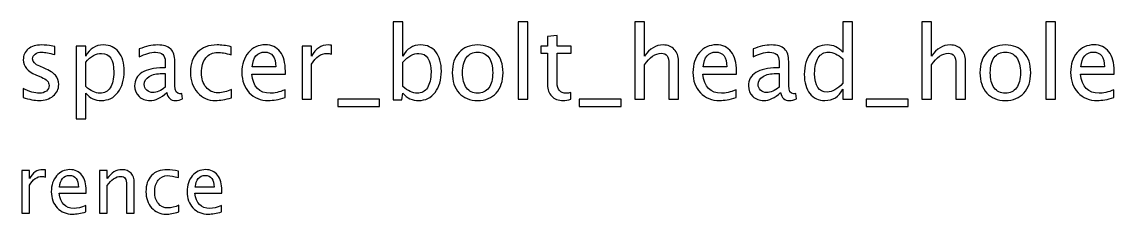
# Model space of a CAD drawing. Header units: centimetres. Extents: x -31.5 to 31.5, y -16.5 to 28.7.
# Drawn here: x 2.67 to 31.46, y 23.65 to 28.71 of the extents above; entities that cross this region are included whole.
import ezdxf

# ---------------------------------------------------------------- set-up
doc = ezdxf.new("R2010")
doc.units = ezdxf.units.CM
doc.header["$MEASUREMENT"] = 0
doc.layers.add('Layer 1', color=7, linetype='Continuous')

msp = doc.modelspace()

# ---------------------------------------------------------------- linework, layer by layer
at = {"layer": 'Layer 1'}
for points, knots in [([(12.4566, 26.65457), (12.4566, 26.65457), (12.4566, 28.71037), (12.4566, 28.71037), (12.4566, 28.71037), (12.4566, 28.71037), (12.7106, 28.71037), (12.7106, 28.71037), (12.7106, 28.71037), (12.7106, 28.71037), (12.7106, 27.80771), (12.7106, 27.80771), (12.7106, 27.80771), (12.81467, 28.00394), (12.97121, 28.10183), (13.17979, 28.10183), (13.17979, 28.10183), (13.34869, 28.10183), (13.48142, 28.04054), (13.57843, 27.91751), (13.57843, 27.91751), (13.67545, 27.79448), (13.72395, 27.62647), (13.72395, 27.41348), (13.72395, 27.41348), (13.72395, 27.18153), (13.66883, 26.99411), (13.55903, 26.85212), (13.55903, 26.85212), (13.44923, 26.70969), (13.30459, 26.63869), (13.12555, 26.63869), (13.12555, 26.63869), (12.95931, 26.63869), (12.82084, 26.70219), (12.7106, 26.82963), (12.7106, 26.82963), (12.7106, 26.82963), (12.67973, 26.65457), (12.67973, 26.65457), (12.67973, 26.65457), (12.67973, 26.65457), (12.4566, 26.65457), (12.4566, 26.65457)], [0, 0, 0, 0, 0.08333333, 0.08333333, 0.08333333, 0.08333333, 0.16666667, 0.16666667, 0.16666667, 0.16666667, 0.25, 0.25, 0.25, 0.25, 0.33333333, 0.33333333, 0.33333333, 0.33333333, 0.41666667, 0.41666667, 0.41666667, 0.41666667, 0.5, 0.5, 0.5, 0.5, 0.58333333, 0.58333333, 0.58333333, 0.58333333, 0.66666667, 0.66666667, 0.66666667, 0.66666667, 0.75, 0.75, 0.75, 0.75, 0.83333333, 0.83333333, 0.83333333, 0.83333333, 1, 1, 1, 1]), ([(15.74713, 26.67044), (15.74713, 26.67044), (15.74713, 28.71037), (15.74713, 28.71037), (15.74713, 28.71037), (15.74713, 28.71037), (16.00113, 28.71037), (16.00113, 28.71037), (16.00113, 28.71037), (16.00113, 28.71037), (16.00113, 26.67044), (16.00113, 26.67044), (16.00113, 26.67044), (16.00113, 26.67044), (15.74713, 26.67044), (15.74713, 26.67044)], [0, 0, 0, 0, 0.2, 0.2, 0.2, 0.2, 0.4, 0.4, 0.4, 0.4, 0.6, 0.6, 0.6, 0.6, 1, 1, 1, 1]), ([(18.82422, 26.67044), (18.82422, 26.67044), (18.82422, 28.71037), (18.82422, 28.71037), (18.82422, 28.71037), (18.82422, 28.71037), (19.07822, 28.71037), (19.07822, 28.71037), (19.07822, 28.71037), (19.07822, 28.71037), (19.07822, 27.80771), (19.07822, 27.80771), (19.07822, 27.80771), (19.21272, 28.00394), (19.37764, 28.10183), (19.57255, 28.10183), (19.57255, 28.10183), (19.69514, 28.10183), (19.79259, 28.06347), (19.86447, 27.9863), (19.86447, 27.9863), (19.93635, 27.90957), (19.97251, 27.80594), (19.97251, 27.6763), (19.97251, 27.6763), (19.97251, 27.6763), (19.97251, 26.67044), (19.97251, 26.67044), (19.97251, 26.67044), (19.97251, 26.67044), (19.71851, 26.67044), (19.71851, 26.67044), (19.71851, 26.67044), (19.71851, 26.67044), (19.71851, 27.59339), (19.71851, 27.59339), (19.71851, 27.59339), (19.71851, 27.69746), (19.70308, 27.77155), (19.67265, 27.81564), (19.67265, 27.81564), (19.64178, 27.86018), (19.59107, 27.88223), (19.52007, 27.88223), (19.52007, 27.88223), (19.36397, 27.88223), (19.21668, 27.78037), (19.07822, 27.57664), (19.07822, 27.57664), (19.07822, 27.57664), (19.07822, 26.67044), (19.07822, 26.67044), (19.07822, 26.67044), (19.07822, 26.67044), (18.82422, 26.67044), (18.82422, 26.67044)], [0, 0, 0, 0, 0.06666667, 0.06666667, 0.06666667, 0.06666667, 0.13333333, 0.13333333, 0.13333333, 0.13333333, 0.2, 0.2, 0.2, 0.2, 0.26666667, 0.26666667, 0.26666667, 0.26666667, 0.33333333, 0.33333333, 0.33333333, 0.33333333, 0.4, 0.4, 0.4, 0.4, 0.46666667, 0.46666667, 0.46666667, 0.46666667, 0.53333333, 0.53333333, 0.53333333, 0.53333333, 0.6, 0.6, 0.6, 0.6, 0.66666667, 0.66666667, 0.66666667, 0.66666667, 0.73333333, 0.73333333, 0.73333333, 0.73333333, 0.8, 0.8, 0.8, 0.8, 0.86666667, 0.86666667, 0.86666667, 0.86666667, 1, 1, 1, 1]), ([(24.30374, 26.67044), (24.30374, 26.67044), (24.30374, 26.9337), (24.30374, 26.9337), (24.30374, 26.9337), (24.20011, 26.73703), (24.04401, 26.63869), (23.83543, 26.63869), (23.83543, 26.63869), (23.66609, 26.63869), (23.53292, 26.69999), (23.43591, 26.82302), (23.43591, 26.82302), (23.33889, 26.94605), (23.29038, 27.11406), (23.29038, 27.32705), (23.29038, 27.32705), (23.29038, 27.55988), (23.34551, 27.74729), (23.45531, 27.88929), (23.45531, 27.88929), (23.56555, 28.03084), (23.71019, 28.10183), (23.88967, 28.10183), (23.88967, 28.10183), (24.05591, 28.10183), (24.19438, 28.03833), (24.30374, 27.91089), (24.30374, 27.91089), (24.30374, 27.91089), (24.30374, 28.71037), (24.30374, 28.71037), (24.30374, 28.71037), (24.30374, 28.71037), (24.55774, 28.71037), (24.55774, 28.71037), (24.55774, 28.71037), (24.55774, 28.71037), (24.55774, 26.67044), (24.55774, 26.67044), (24.55774, 26.67044), (24.55774, 26.67044), (24.30374, 26.67044), (24.30374, 26.67044)], [0, 0, 0, 0, 0.08333333, 0.08333333, 0.08333333, 0.08333333, 0.16666667, 0.16666667, 0.16666667, 0.16666667, 0.25, 0.25, 0.25, 0.25, 0.33333333, 0.33333333, 0.33333333, 0.33333333, 0.41666667, 0.41666667, 0.41666667, 0.41666667, 0.5, 0.5, 0.5, 0.5, 0.58333333, 0.58333333, 0.58333333, 0.58333333, 0.66666667, 0.66666667, 0.66666667, 0.66666667, 0.75, 0.75, 0.75, 0.75, 0.83333333, 0.83333333, 0.83333333, 0.83333333, 1, 1, 1, 1]), ([(26.38953, 26.67044), (26.38953, 26.67044), (26.38953, 28.71037), (26.38953, 28.71037), (26.38953, 28.71037), (26.38953, 28.71037), (26.64353, 28.71037), (26.64353, 28.71037), (26.64353, 28.71037), (26.64353, 28.71037), (26.64353, 27.80771), (26.64353, 27.80771), (26.64353, 27.80771), (26.77803, 28.00394), (26.94295, 28.10183), (27.13786, 28.10183), (27.13786, 28.10183), (27.26045, 28.10183), (27.3579, 28.06347), (27.42978, 27.9863), (27.42978, 27.9863), (27.50166, 27.90957), (27.53782, 27.80594), (27.53782, 27.6763), (27.53782, 27.6763), (27.53782, 27.6763), (27.53782, 26.67044), (27.53782, 26.67044), (27.53782, 26.67044), (27.53782, 26.67044), (27.28382, 26.67044), (27.28382, 26.67044), (27.28382, 26.67044), (27.28382, 26.67044), (27.28382, 27.59339), (27.28382, 27.59339), (27.28382, 27.59339), (27.28382, 27.69746), (27.26839, 27.77155), (27.23796, 27.81564), (27.23796, 27.81564), (27.20709, 27.86018), (27.15638, 27.88223), (27.08538, 27.88223), (27.08538, 27.88223), (26.92928, 27.88223), (26.78199, 27.78037), (26.64353, 27.57664), (26.64353, 27.57664), (26.64353, 27.57664), (26.64353, 26.67044), (26.64353, 26.67044), (26.64353, 26.67044), (26.64353, 26.67044), (26.38953, 26.67044), (26.38953, 26.67044)], [0, 0, 0, 0, 0.06666667, 0.06666667, 0.06666667, 0.06666667, 0.13333333, 0.13333333, 0.13333333, 0.13333333, 0.2, 0.2, 0.2, 0.2, 0.26666667, 0.26666667, 0.26666667, 0.26666667, 0.33333333, 0.33333333, 0.33333333, 0.33333333, 0.4, 0.4, 0.4, 0.4, 0.46666667, 0.46666667, 0.46666667, 0.46666667, 0.53333333, 0.53333333, 0.53333333, 0.53333333, 0.6, 0.6, 0.6, 0.6, 0.66666667, 0.66666667, 0.66666667, 0.66666667, 0.73333333, 0.73333333, 0.73333333, 0.73333333, 0.8, 0.8, 0.8, 0.8, 0.86666667, 0.86666667, 0.86666667, 0.86666667, 1, 1, 1, 1]), ([(29.65713, 26.67044), (29.65713, 26.67044), (29.65713, 28.71037), (29.65713, 28.71037), (29.65713, 28.71037), (29.65713, 28.71037), (29.91113, 28.71037), (29.91113, 28.71037), (29.91113, 28.71037), (29.91113, 28.71037), (29.91113, 26.67044), (29.91113, 26.67044), (29.91113, 26.67044), (29.91113, 26.67044), (29.65713, 26.67044), (29.65713, 26.67044)], [0, 0, 0, 0, 0.2, 0.2, 0.2, 0.2, 0.4, 0.4, 0.4, 0.4, 0.6, 0.6, 0.6, 0.6, 1, 1, 1, 1]), ([(17.13883, 26.67088), (17.06034, 26.64927), (16.99199, 26.63869), (16.93422, 26.63869), (16.93422, 26.63869), (16.80457, 26.63869), (16.70359, 26.67573), (16.63127, 26.74981), (16.63127, 26.74981), (16.55851, 26.8239), (16.52235, 26.92664), (16.52235, 27.0585), (16.52235, 27.0585), (16.52235, 27.0585), (16.52235, 27.88223), (16.52235, 27.88223), (16.52235, 27.88223), (16.52235, 27.88223), (16.34685, 27.88223), (16.34685, 27.88223), (16.34685, 27.88223), (16.34685, 27.88223), (16.34685, 28.07273), (16.34685, 28.07273), (16.34685, 28.07273), (16.34685, 28.07273), (16.52235, 28.07273), (16.52235, 28.07273), (16.52235, 28.07273), (16.52235, 28.07273), (16.52235, 28.32629), (16.52235, 28.32629), (16.52235, 28.32629), (16.52235, 28.32629), (16.77635, 28.35054), (16.77635, 28.35054), (16.77635, 28.35054), (16.77635, 28.35054), (16.77635, 28.07273), (16.77635, 28.07273), (16.77635, 28.07273), (16.77635, 28.07273), (17.14412, 28.07273), (17.14412, 28.07273), (17.14412, 28.07273), (17.14412, 28.07273), (17.14412, 27.88223), (17.14412, 27.88223), (17.14412, 27.88223), (17.14412, 27.88223), (16.77635, 27.88223), (16.77635, 27.88223), (16.77635, 27.88223), (16.77635, 27.88223), (16.77635, 27.10436), (16.77635, 27.10436), (16.77635, 27.10436), (16.77635, 26.92091), (16.85617, 26.82919), (17.01536, 26.82919), (17.01536, 26.82919), (17.04931, 26.82919), (17.09032, 26.83492), (17.13883, 26.84595), (17.13883, 26.84595), (17.13883, 26.84595), (17.13883, 26.67088), (17.13883, 26.67088)], [0, 0, 0, 0, 0.05555556, 0.05555556, 0.05555556, 0.05555556, 0.11111111, 0.11111111, 0.11111111, 0.11111111, 0.16666667, 0.16666667, 0.16666667, 0.16666667, 0.22222222, 0.22222222, 0.22222222, 0.22222222, 0.27777778, 0.27777778, 0.27777778, 0.27777778, 0.33333333, 0.33333333, 0.33333333, 0.33333333, 0.38888889, 0.38888889, 0.38888889, 0.38888889, 0.44444444, 0.44444444, 0.44444444, 0.44444444, 0.5, 0.5, 0.5, 0.5, 0.55555556, 0.55555556, 0.55555556, 0.55555556, 0.61111111, 0.61111111, 0.61111111, 0.61111111, 0.66666667, 0.66666667, 0.66666667, 0.66666667, 0.72222222, 0.72222222, 0.72222222, 0.72222222, 0.77777778, 0.77777778, 0.77777778, 0.77777778, 0.83333333, 0.83333333, 0.83333333, 0.83333333, 0.88888889, 0.88888889, 0.88888889, 0.88888889, 1, 1, 1, 1]), ([(2.69657, 26.72071), (2.69657, 26.72071), (2.69657, 26.95354), (2.69657, 26.95354), (2.69657, 26.95354), (2.86282, 26.87064), (3.00701, 26.82919), (3.13004, 26.82919), (3.13004, 26.82919), (3.20325, 26.82919), (3.2641, 26.84903), (3.31217, 26.88872), (3.31217, 26.88872), (3.36023, 26.92797), (3.38448, 26.97736), (3.38448, 27.03689), (3.38448, 27.03689), (3.38448, 27.12376), (3.31702, 27.19564), (3.18208, 27.25252), (3.18208, 27.25252), (3.18208, 27.25252), (3.03347, 27.31558), (3.03347, 27.31558), (3.03347, 27.31558), (2.81431, 27.40642), (2.70451, 27.53783), (2.70451, 27.70849), (2.70451, 27.70849), (2.70451, 27.83064), (2.74772, 27.92677), (2.83415, 27.99688), (2.83415, 27.99688), (2.92058, 28.067), (3.0392, 28.10183), (3.18958, 28.10183), (3.18958, 28.10183), (3.26763, 28.10183), (3.36464, 28.09125), (3.47973, 28.06964), (3.47973, 28.06964), (3.47973, 28.06964), (3.53265, 28.0595), (3.53265, 28.0595), (3.53265, 28.0595), (3.53265, 28.0595), (3.53265, 27.84783), (3.53265, 27.84783), (3.53265, 27.84783), (3.3911, 27.89017), (3.27821, 27.91133), (3.19398, 27.91133), (3.19398, 27.91133), (3.1199, 27.91133), (3.06125, 27.89502), (3.01671, 27.86283), (3.01671, 27.86283), (2.97262, 27.83064), (2.95057, 27.78742), (2.95057, 27.73318), (2.95057, 27.73318), (2.95057, 27.65689), (3.0123, 27.59207), (3.13622, 27.5396), (3.13622, 27.5396), (3.13622, 27.5396), (3.25837, 27.488), (3.25837, 27.488), (3.25837, 27.488), (3.39683, 27.42979), (3.49473, 27.36806), (3.55205, 27.30323), (3.55205, 27.30323), (3.60982, 27.23841), (3.63848, 27.15727), (3.63848, 27.06026), (3.63848, 27.06026), (3.63848, 26.93723), (3.58998, 26.83625), (3.49252, 26.75731), (3.49252, 26.75731), (3.39551, 26.67838), (3.27115, 26.63869), (3.1199, 26.63869), (3.1199, 26.63869), (3.00349, 26.63869), (2.86282, 26.66603), (2.69657, 26.72071)], [0, 0, 0, 0, 0.04347826, 0.04347826, 0.04347826, 0.04347826, 0.08695652, 0.08695652, 0.08695652, 0.08695652, 0.13043478, 0.13043478, 0.13043478, 0.13043478, 0.17391304, 0.17391304, 0.17391304, 0.17391304, 0.2173913, 0.2173913, 0.2173913, 0.2173913, 0.26086957, 0.26086957, 0.26086957, 0.26086957, 0.30434783, 0.30434783, 0.30434783, 0.30434783, 0.34782609, 0.34782609, 0.34782609, 0.34782609, 0.39130435, 0.39130435, 0.39130435, 0.39130435, 0.43478261, 0.43478261, 0.43478261, 0.43478261, 0.47826087, 0.47826087, 0.47826087, 0.47826087, 0.52173913, 0.52173913, 0.52173913, 0.52173913, 0.56521739, 0.56521739, 0.56521739, 0.56521739, 0.60869565, 0.60869565, 0.60869565, 0.60869565, 0.65217391, 0.65217391, 0.65217391, 0.65217391, 0.69565217, 0.69565217, 0.69565217, 0.69565217, 0.73913043, 0.73913043, 0.73913043, 0.73913043, 0.7826087, 0.7826087, 0.7826087, 0.7826087, 0.82608696, 0.82608696, 0.82608696, 0.82608696, 0.86956522, 0.86956522, 0.86956522, 0.86956522, 0.91304348, 0.91304348, 0.91304348, 0.91304348, 1, 1, 1, 1]), ([(4.09577, 26.15979), (4.09577, 26.15979), (4.09577, 28.07273), (4.09577, 28.07273), (4.09577, 28.07273), (4.09577, 28.07273), (4.34977, 28.07273), (4.34977, 28.07273), (4.34977, 28.07273), (4.34977, 28.07273), (4.34977, 27.80771), (4.34977, 27.80771), (4.34977, 27.80771), (4.45384, 28.00394), (4.61038, 28.10183), (4.81896, 28.10183), (4.81896, 28.10183), (4.98786, 28.10183), (5.12059, 28.04054), (5.2176, 27.91751), (5.2176, 27.91751), (5.31462, 27.79448), (5.36312, 27.62647), (5.36312, 27.41348), (5.36312, 27.41348), (5.36312, 27.18153), (5.308, 26.99411), (5.1982, 26.85212), (5.1982, 26.85212), (5.0884, 26.70969), (4.94376, 26.63869), (4.76472, 26.63869), (4.76472, 26.63869), (4.59848, 26.63869), (4.46001, 26.70219), (4.34977, 26.82963), (4.34977, 26.82963), (4.34977, 26.82963), (4.34977, 26.15979), (4.34977, 26.15979), (4.34977, 26.15979), (4.34977, 26.15979), (4.09577, 26.15979), (4.09577, 26.15979)], [0, 0, 0, 0, 0.08333333, 0.08333333, 0.08333333, 0.08333333, 0.16666667, 0.16666667, 0.16666667, 0.16666667, 0.25, 0.25, 0.25, 0.25, 0.33333333, 0.33333333, 0.33333333, 0.33333333, 0.41666667, 0.41666667, 0.41666667, 0.41666667, 0.5, 0.5, 0.5, 0.5, 0.58333333, 0.58333333, 0.58333333, 0.58333333, 0.66666667, 0.66666667, 0.66666667, 0.66666667, 0.75, 0.75, 0.75, 0.75, 0.83333333, 0.83333333, 0.83333333, 0.83333333, 1, 1, 1, 1]), ([(6.48363, 26.84903), (6.33106, 26.7088), (6.18421, 26.63869), (6.0431, 26.63869), (6.0431, 26.63869), (5.92713, 26.63869), (5.83055, 26.67485), (5.75427, 26.74761), (5.75427, 26.74761), (5.67754, 26.82037), (5.63917, 26.91209), (5.63917, 27.02278), (5.63917, 27.02278), (5.63917, 27.17579), (5.70355, 27.29353), (5.83232, 27.37555), (5.83232, 27.37555), (5.96108, 27.45757), (6.14585, 27.49858), (6.38662, 27.49858), (6.38662, 27.49858), (6.38662, 27.49858), (6.44615, 27.49858), (6.44615, 27.49858), (6.44615, 27.49858), (6.44615, 27.49858), (6.44615, 27.66748), (6.44615, 27.66748), (6.44615, 27.66748), (6.44615, 27.8302), (6.36148, 27.91133), (6.19171, 27.91133), (6.19171, 27.91133), (6.0603, 27.91133), (5.91654, 27.86988), (5.76088, 27.78698), (5.76088, 27.78698), (5.76088, 27.78698), (5.76088, 27.996), (5.76088, 27.996), (5.76088, 27.996), (5.93198, 28.06656), (6.09337, 28.10183), (6.24463, 28.10183), (6.24463, 28.10183), (6.40029, 28.10183), (6.51538, 28.06656), (6.58902, 27.99556), (6.58902, 27.99556), (6.66311, 27.92456), (6.70015, 27.8152), (6.70015, 27.66748), (6.70015, 27.66748), (6.70015, 27.66748), (6.70015, 27.0338), (6.70015, 27.0338), (6.70015, 27.0338), (6.70015, 26.88872), (6.74469, 26.81596), (6.8342, 26.81596), (6.8342, 26.81596), (6.84523, 26.81596), (6.86154, 26.81772), (6.88315, 26.82125), (6.88315, 26.82125), (6.88315, 26.82125), (6.90123, 26.68014), (6.90123, 26.68014), (6.90123, 26.68014), (6.84347, 26.65236), (6.77997, 26.63869), (6.71029, 26.63869), (6.71029, 26.63869), (6.59167, 26.63869), (6.51626, 26.7088), (6.48363, 26.84903)], [0, 0, 0, 0, 0.05, 0.05, 0.05, 0.05, 0.1, 0.1, 0.1, 0.1, 0.15, 0.15, 0.15, 0.15, 0.2, 0.2, 0.2, 0.2, 0.25, 0.25, 0.25, 0.25, 0.3, 0.3, 0.3, 0.3, 0.35, 0.35, 0.35, 0.35, 0.4, 0.4, 0.4, 0.4, 0.45, 0.45, 0.45, 0.45, 0.5, 0.5, 0.5, 0.5, 0.55, 0.55, 0.55, 0.55, 0.6, 0.6, 0.6, 0.6, 0.65, 0.65, 0.65, 0.65, 0.7, 0.7, 0.7, 0.7, 0.75, 0.75, 0.75, 0.75, 0.8, 0.8, 0.8, 0.8, 0.85, 0.85, 0.85, 0.85, 0.9, 0.9, 0.9, 0.9, 1, 1, 1, 1]), ([(8.19549, 26.71277), (8.031, 26.66338), (7.88901, 26.63869), (7.76951, 26.63869), (7.76951, 26.63869), (7.57989, 26.63869), (7.4229, 26.7088), (7.29811, 26.84859), (7.29811, 26.84859), (7.17331, 26.98882), (7.11069, 27.16565), (7.11069, 27.37864), (7.11069, 27.37864), (7.11069, 27.60618), (7.17243, 27.78389), (7.2959, 27.91089), (7.2959, 27.91089), (7.41937, 28.03833), (7.59179, 28.10183), (7.81316, 28.10183), (7.81316, 28.10183), (7.92208, 28.10183), (8.04467, 28.08684), (8.17961, 28.05685), (8.17961, 28.05685), (8.17961, 28.05685), (8.17961, 27.84254), (8.17961, 27.84254), (8.17961, 27.84254), (8.03629, 27.88488), (7.91944, 27.90604), (7.82948, 27.90604), (7.82948, 27.90604), (7.69895, 27.90604), (7.59444, 27.85709), (7.51639, 27.75964), (7.51639, 27.75964), (7.43834, 27.66219), (7.39909, 27.5321), (7.39909, 27.36982), (7.39909, 27.36982), (7.39909, 27.21239), (7.43966, 27.08539), (7.52036, 26.98794), (7.52036, 26.98794), (7.60106, 26.89093), (7.70645, 26.84242), (7.83742, 26.84242), (7.83742, 26.84242), (7.95339, 26.84242), (8.07245, 26.87241), (8.19549, 26.93238), (8.19549, 26.93238), (8.19549, 26.93238), (8.19549, 26.71277), (8.19549, 26.71277)], [0, 0, 0, 0, 0.06666667, 0.06666667, 0.06666667, 0.06666667, 0.13333333, 0.13333333, 0.13333333, 0.13333333, 0.2, 0.2, 0.2, 0.2, 0.26666667, 0.26666667, 0.26666667, 0.26666667, 0.33333333, 0.33333333, 0.33333333, 0.33333333, 0.4, 0.4, 0.4, 0.4, 0.46666667, 0.46666667, 0.46666667, 0.46666667, 0.53333333, 0.53333333, 0.53333333, 0.53333333, 0.6, 0.6, 0.6, 0.6, 0.66666667, 0.66666667, 0.66666667, 0.66666667, 0.73333333, 0.73333333, 0.73333333, 0.73333333, 0.8, 0.8, 0.8, 0.8, 0.86666667, 0.86666667, 0.86666667, 0.86666667, 1, 1, 1, 1]), ([(9.60616, 26.71542), (9.4355, 26.66427), (9.28954, 26.63869), (9.16783, 26.63869), (9.16783, 26.63869), (8.96013, 26.63869), (8.79124, 26.70748), (8.66116, 26.84462), (8.66116, 26.84462), (8.53107, 26.98177), (8.4658, 27.15948), (8.4658, 27.3782), (8.4658, 27.3782), (8.4658, 27.59031), (8.52313, 27.76449), (8.63822, 27.90075), (8.63822, 27.90075), (8.75332, 28.03657), (8.9006, 28.10448), (9.08008, 28.10448), (9.08008, 28.10448), (9.24985, 28.10448), (9.38126, 28.04407), (9.47387, 27.92324), (9.47387, 27.92324), (9.56647, 27.80241), (9.61277, 27.63132), (9.61277, 27.40951), (9.61277, 27.40951), (9.61277, 27.40951), (9.61145, 27.3319), (9.61145, 27.3319), (9.61145, 27.3319), (9.61145, 27.3319), (8.7251, 27.3319), (8.7251, 27.3319), (8.7251, 27.3319), (8.76214, 26.99676), (8.92574, 26.82919), (9.21546, 26.82919), (9.21546, 26.82919), (9.32173, 26.82919), (9.45182, 26.85918), (9.60616, 26.91915), (9.60616, 26.91915), (9.60616, 26.91915), (9.60616, 26.71542), (9.60616, 26.71542)], [0, 0, 0, 0, 0.07692308, 0.07692308, 0.07692308, 0.07692308, 0.15384615, 0.15384615, 0.15384615, 0.15384615, 0.23076923, 0.23076923, 0.23076923, 0.23076923, 0.30769231, 0.30769231, 0.30769231, 0.30769231, 0.38461538, 0.38461538, 0.38461538, 0.38461538, 0.46153846, 0.46153846, 0.46153846, 0.46153846, 0.53846154, 0.53846154, 0.53846154, 0.53846154, 0.61538462, 0.61538462, 0.61538462, 0.61538462, 0.69230769, 0.69230769, 0.69230769, 0.69230769, 0.76923077, 0.76923077, 0.76923077, 0.76923077, 0.84615385, 0.84615385, 0.84615385, 0.84615385, 1, 1, 1, 1]), ([(10.0511, 26.67044), (10.0511, 26.67044), (10.0511, 28.07273), (10.0511, 28.07273), (10.0511, 28.07273), (10.0511, 28.07273), (10.3051, 28.07273), (10.3051, 28.07273), (10.3051, 28.07273), (10.3051, 28.07273), (10.3051, 27.80771), (10.3051, 27.80771), (10.3051, 27.80771), (10.40608, 28.00394), (10.55248, 28.10183), (10.74475, 28.10183), (10.74475, 28.10183), (10.77077, 28.10183), (10.79811, 28.09963), (10.82633, 28.09522), (10.82633, 28.09522), (10.82633, 28.09522), (10.82633, 27.85754), (10.82633, 27.85754), (10.82633, 27.85754), (10.78223, 27.87209), (10.74343, 27.87958), (10.70991, 27.87958), (10.70991, 27.87958), (10.54852, 27.87958), (10.41358, 27.78433), (10.3051, 27.59339), (10.3051, 27.59339), (10.3051, 27.59339), (10.3051, 26.67044), (10.3051, 26.67044), (10.3051, 26.67044), (10.3051, 26.67044), (10.0511, 26.67044), (10.0511, 26.67044)], [0, 0, 0, 0, 0.09090909, 0.09090909, 0.09090909, 0.09090909, 0.18181818, 0.18181818, 0.18181818, 0.18181818, 0.27272727, 0.27272727, 0.27272727, 0.27272727, 0.36363636, 0.36363636, 0.36363636, 0.36363636, 0.45454545, 0.45454545, 0.45454545, 0.45454545, 0.54545455, 0.54545455, 0.54545455, 0.54545455, 0.63636364, 0.63636364, 0.63636364, 0.63636364, 0.72727273, 0.72727273, 0.72727273, 0.72727273, 0.81818182, 0.81818182, 0.81818182, 0.81818182, 1, 1, 1, 1]), ([(14.67998, 26.63869), (14.47405, 26.63869), (14.31089, 26.70439), (14.19094, 26.8358), (14.19094, 26.8358), (14.07056, 26.96721), (14.01058, 27.14581), (14.01058, 27.37114), (14.01058, 27.37114), (14.01058, 27.59604), (14.07056, 27.77419), (14.19094, 27.90516), (14.19094, 27.90516), (14.31089, 28.03613), (14.47405, 28.10183), (14.67998, 28.10183), (14.67998, 28.10183), (14.88591, 28.10183), (15.04907, 28.03613), (15.16902, 27.90516), (15.16902, 27.90516), (15.2894, 27.77419), (15.34937, 27.59604), (15.34937, 27.37114), (15.34937, 27.37114), (15.34937, 27.14581), (15.2894, 26.96721), (15.16902, 26.8358), (15.16902, 26.8358), (15.04907, 26.70439), (14.88591, 26.63869), (14.67998, 26.63869)], [0, 0, 0, 0, 0.11111111, 0.11111111, 0.11111111, 0.11111111, 0.22222222, 0.22222222, 0.22222222, 0.22222222, 0.33333333, 0.33333333, 0.33333333, 0.33333333, 0.44444444, 0.44444444, 0.44444444, 0.44444444, 0.55555556, 0.55555556, 0.55555556, 0.55555556, 0.66666667, 0.66666667, 0.66666667, 0.66666667, 0.77777778, 0.77777778, 0.77777778, 0.77777778, 1, 1, 1, 1]), ([(21.49563, 26.71542), (21.32497, 26.66427), (21.17901, 26.63869), (21.0573, 26.63869), (21.0573, 26.63869), (20.8496, 26.63869), (20.68071, 26.70748), (20.55063, 26.84462), (20.55063, 26.84462), (20.42054, 26.98177), (20.35527, 27.15948), (20.35527, 27.3782), (20.35527, 27.3782), (20.35527, 27.59031), (20.4126, 27.76449), (20.52769, 27.90075), (20.52769, 27.90075), (20.64279, 28.03657), (20.79007, 28.10448), (20.96955, 28.10448), (20.96955, 28.10448), (21.13932, 28.10448), (21.27073, 28.04407), (21.36334, 27.92324), (21.36334, 27.92324), (21.45594, 27.80241), (21.50224, 27.63132), (21.50224, 27.40951), (21.50224, 27.40951), (21.50224, 27.40951), (21.50092, 27.3319), (21.50092, 27.3319), (21.50092, 27.3319), (21.50092, 27.3319), (20.61457, 27.3319), (20.61457, 27.3319), (20.61457, 27.3319), (20.65161, 26.99676), (20.81521, 26.82919), (21.10493, 26.82919), (21.10493, 26.82919), (21.2112, 26.82919), (21.34129, 26.85918), (21.49563, 26.91915), (21.49563, 26.91915), (21.49563, 26.91915), (21.49563, 26.71542), (21.49563, 26.71542)], [0, 0, 0, 0, 0.07692308, 0.07692308, 0.07692308, 0.07692308, 0.15384615, 0.15384615, 0.15384615, 0.15384615, 0.23076923, 0.23076923, 0.23076923, 0.23076923, 0.30769231, 0.30769231, 0.30769231, 0.30769231, 0.38461538, 0.38461538, 0.38461538, 0.38461538, 0.46153846, 0.46153846, 0.46153846, 0.46153846, 0.53846154, 0.53846154, 0.53846154, 0.53846154, 0.61538462, 0.61538462, 0.61538462, 0.61538462, 0.69230769, 0.69230769, 0.69230769, 0.69230769, 0.76923077, 0.76923077, 0.76923077, 0.76923077, 0.84615385, 0.84615385, 0.84615385, 0.84615385, 1, 1, 1, 1]), ([(22.66332, 26.84903), (22.51075, 26.7088), (22.3639, 26.63869), (22.22279, 26.63869), (22.22279, 26.63869), (22.10682, 26.63869), (22.01024, 26.67485), (21.93396, 26.74761), (21.93396, 26.74761), (21.85723, 26.82037), (21.81886, 26.91209), (21.81886, 27.02278), (21.81886, 27.02278), (21.81886, 27.17579), (21.88324, 27.29353), (22.01201, 27.37555), (22.01201, 27.37555), (22.14077, 27.45757), (22.32554, 27.49858), (22.56631, 27.49858), (22.56631, 27.49858), (22.56631, 27.49858), (22.62584, 27.49858), (22.62584, 27.49858), (22.62584, 27.49858), (22.62584, 27.49858), (22.62584, 27.66748), (22.62584, 27.66748), (22.62584, 27.66748), (22.62584, 27.8302), (22.54117, 27.91133), (22.3714, 27.91133), (22.3714, 27.91133), (22.23999, 27.91133), (22.09623, 27.86988), (21.94057, 27.78698), (21.94057, 27.78698), (21.94057, 27.78698), (21.94057, 27.996), (21.94057, 27.996), (21.94057, 27.996), (22.11167, 28.06656), (22.27306, 28.10183), (22.42432, 28.10183), (22.42432, 28.10183), (22.57998, 28.10183), (22.69507, 28.06656), (22.76871, 27.99556), (22.76871, 27.99556), (22.8428, 27.92456), (22.87984, 27.8152), (22.87984, 27.66748), (22.87984, 27.66748), (22.87984, 27.66748), (22.87984, 27.0338), (22.87984, 27.0338), (22.87984, 27.0338), (22.87984, 26.88872), (22.92438, 26.81596), (23.01389, 26.81596), (23.01389, 26.81596), (23.02492, 26.81596), (23.04123, 26.81772), (23.06284, 26.82125), (23.06284, 26.82125), (23.06284, 26.82125), (23.08092, 26.68014), (23.08092, 26.68014), (23.08092, 26.68014), (23.02316, 26.65236), (22.95966, 26.63869), (22.88998, 26.63869), (22.88998, 26.63869), (22.77136, 26.63869), (22.69595, 26.7088), (22.66332, 26.84903)], [0, 0, 0, 0, 0.05, 0.05, 0.05, 0.05, 0.1, 0.1, 0.1, 0.1, 0.15, 0.15, 0.15, 0.15, 0.2, 0.2, 0.2, 0.2, 0.25, 0.25, 0.25, 0.25, 0.3, 0.3, 0.3, 0.3, 0.35, 0.35, 0.35, 0.35, 0.4, 0.4, 0.4, 0.4, 0.45, 0.45, 0.45, 0.45, 0.5, 0.5, 0.5, 0.5, 0.55, 0.55, 0.55, 0.55, 0.6, 0.6, 0.6, 0.6, 0.65, 0.65, 0.65, 0.65, 0.7, 0.7, 0.7, 0.7, 0.75, 0.75, 0.75, 0.75, 0.8, 0.8, 0.8, 0.8, 0.85, 0.85, 0.85, 0.85, 0.9, 0.9, 0.9, 0.9, 1, 1, 1, 1]), ([(28.58998, 26.63869), (28.38405, 26.63869), (28.22089, 26.70439), (28.10094, 26.8358), (28.10094, 26.8358), (27.98056, 26.96721), (27.92058, 27.14581), (27.92058, 27.37114), (27.92058, 27.37114), (27.92058, 27.59604), (27.98056, 27.77419), (28.10094, 27.90516), (28.10094, 27.90516), (28.22089, 28.03613), (28.38405, 28.10183), (28.58998, 28.10183), (28.58998, 28.10183), (28.79591, 28.10183), (28.95907, 28.03613), (29.07902, 27.90516), (29.07902, 27.90516), (29.1994, 27.77419), (29.25937, 27.59604), (29.25937, 27.37114), (29.25937, 27.37114), (29.25937, 27.14581), (29.1994, 26.96721), (29.07902, 26.8358), (29.07902, 26.8358), (28.95907, 26.70439), (28.79591, 26.63869), (28.58998, 26.63869)], [0, 0, 0, 0, 0.11111111, 0.11111111, 0.11111111, 0.11111111, 0.22222222, 0.22222222, 0.22222222, 0.22222222, 0.33333333, 0.33333333, 0.33333333, 0.33333333, 0.44444444, 0.44444444, 0.44444444, 0.44444444, 0.55555556, 0.55555556, 0.55555556, 0.55555556, 0.66666667, 0.66666667, 0.66666667, 0.66666667, 0.77777778, 0.77777778, 0.77777778, 0.77777778, 1, 1, 1, 1]), ([(31.451, 26.71542), (31.28034, 26.66427), (31.13438, 26.63869), (31.01267, 26.63869), (31.01267, 26.63869), (30.80497, 26.63869), (30.63608, 26.70748), (30.506, 26.84462), (30.506, 26.84462), (30.37591, 26.98177), (30.31064, 27.15948), (30.31064, 27.3782), (30.31064, 27.3782), (30.31064, 27.59031), (30.36797, 27.76449), (30.48306, 27.90075), (30.48306, 27.90075), (30.59816, 28.03657), (30.74544, 28.10448), (30.92492, 28.10448), (30.92492, 28.10448), (31.09469, 28.10448), (31.2261, 28.04407), (31.31871, 27.92324), (31.31871, 27.92324), (31.41131, 27.80241), (31.45761, 27.63132), (31.45761, 27.40951), (31.45761, 27.40951), (31.45761, 27.40951), (31.45629, 27.3319), (31.45629, 27.3319), (31.45629, 27.3319), (31.45629, 27.3319), (30.56994, 27.3319), (30.56994, 27.3319), (30.56994, 27.3319), (30.60698, 26.99676), (30.77058, 26.82919), (31.0603, 26.82919), (31.0603, 26.82919), (31.16657, 26.82919), (31.29666, 26.85918), (31.451, 26.91915), (31.451, 26.91915), (31.451, 26.91915), (31.451, 26.71542), (31.451, 26.71542)], [0, 0, 0, 0, 0.07692308, 0.07692308, 0.07692308, 0.07692308, 0.15384615, 0.15384615, 0.15384615, 0.15384615, 0.23076923, 0.23076923, 0.23076923, 0.23076923, 0.30769231, 0.30769231, 0.30769231, 0.30769231, 0.38461538, 0.38461538, 0.38461538, 0.38461538, 0.46153846, 0.46153846, 0.46153846, 0.46153846, 0.53846154, 0.53846154, 0.53846154, 0.53846154, 0.61538462, 0.61538462, 0.61538462, 0.61538462, 0.69230769, 0.69230769, 0.69230769, 0.69230769, 0.76923077, 0.76923077, 0.76923077, 0.76923077, 0.84615385, 0.84615385, 0.84615385, 0.84615385, 1, 1, 1, 1]), ([(4.34977, 27.0047), (4.48074, 26.88784), (4.60553, 26.82919), (4.72415, 26.82919), (4.72415, 26.82919), (4.84101, 26.82919), (4.93141, 26.87814), (4.99491, 26.97559), (4.99491, 26.97559), (5.05885, 27.07305), (5.0906, 27.21019), (5.0906, 27.38746), (5.0906, 27.38746), (5.0906, 27.71554), (4.98212, 27.87958), (4.76516, 27.87958), (4.76516, 27.87958), (4.62317, 27.87958), (4.48471, 27.80286), (4.34977, 27.64896), (4.34977, 27.64896), (4.34977, 27.64896), (4.34977, 27.0047), (4.34977, 27.0047)], [0, 0, 0, 0, 0.14285714, 0.14285714, 0.14285714, 0.14285714, 0.28571429, 0.28571429, 0.28571429, 0.28571429, 0.42857143, 0.42857143, 0.42857143, 0.42857143, 0.57142857, 0.57142857, 0.57142857, 0.57142857, 0.71428571, 0.71428571, 0.71428571, 0.71428571, 1, 1, 1, 1]), ([(8.73833, 27.5224), (8.73833, 27.5224), (9.35745, 27.5224), (9.35745, 27.5224), (9.35745, 27.5224), (9.35745, 27.78345), (9.25999, 27.91398), (9.06553, 27.91398), (9.06553, 27.91398), (8.86973, 27.91398), (8.76081, 27.78345), (8.73833, 27.5224)], [0, 0, 0, 0, 0.25, 0.25, 0.25, 0.25, 0.5, 0.5, 0.5, 0.5, 1, 1, 1, 1]), ([(12.7106, 27.0047), (12.84157, 26.88784), (12.96636, 26.82919), (13.08498, 26.82919), (13.08498, 26.82919), (13.20184, 26.82919), (13.29224, 26.87814), (13.35574, 26.97559), (13.35574, 26.97559), (13.41968, 27.07305), (13.45143, 27.21019), (13.45143, 27.38746), (13.45143, 27.38746), (13.45143, 27.71554), (13.34295, 27.87958), (13.12599, 27.87958), (13.12599, 27.87958), (12.984, 27.87958), (12.84554, 27.80286), (12.7106, 27.64896), (12.7106, 27.64896), (12.7106, 27.64896), (12.7106, 27.0047), (12.7106, 27.0047)], [0, 0, 0, 0, 0.14285714, 0.14285714, 0.14285714, 0.14285714, 0.28571429, 0.28571429, 0.28571429, 0.28571429, 0.42857143, 0.42857143, 0.42857143, 0.42857143, 0.57142857, 0.57142857, 0.57142857, 0.57142857, 0.71428571, 0.71428571, 0.71428571, 0.71428571, 1, 1, 1, 1]), ([(14.67954, 26.82919), (14.80522, 26.82919), (14.90311, 26.87637), (14.97278, 26.97118), (14.97278, 26.97118), (15.04202, 27.06555), (15.07685, 27.19917), (15.07685, 27.37114), (15.07685, 27.37114), (15.07685, 27.54268), (15.04202, 27.67586), (14.97278, 27.77022), (14.97278, 27.77022), (14.90311, 27.86415), (14.80522, 27.91133), (14.67954, 27.91133), (14.67954, 27.91133), (14.55342, 27.91133), (14.45553, 27.86415), (14.38673, 27.77022), (14.38673, 27.77022), (14.3175, 27.67586), (14.28311, 27.54268), (14.28311, 27.37114), (14.28311, 27.37114), (14.28311, 27.19917), (14.3175, 27.06555), (14.38673, 26.97118), (14.38673, 26.97118), (14.45553, 26.87637), (14.55342, 26.82919), (14.67954, 26.82919)], [0, 0, 0, 0, 0.11111111, 0.11111111, 0.11111111, 0.11111111, 0.22222222, 0.22222222, 0.22222222, 0.22222222, 0.33333333, 0.33333333, 0.33333333, 0.33333333, 0.44444444, 0.44444444, 0.44444444, 0.44444444, 0.55555556, 0.55555556, 0.55555556, 0.55555556, 0.66666667, 0.66666667, 0.66666667, 0.66666667, 0.77777778, 0.77777778, 0.77777778, 0.77777778, 1, 1, 1, 1]), ([(20.6278, 27.5224), (20.6278, 27.5224), (21.24692, 27.5224), (21.24692, 27.5224), (21.24692, 27.5224), (21.24692, 27.78345), (21.14946, 27.91398), (20.955, 27.91398), (20.955, 27.91398), (20.7592, 27.91398), (20.65028, 27.78345), (20.6278, 27.5224)], [0, 0, 0, 0, 0.25, 0.25, 0.25, 0.25, 0.5, 0.5, 0.5, 0.5, 1, 1, 1, 1]), ([(24.30374, 27.73715), (24.17189, 27.85313), (24.04709, 27.91133), (23.92891, 27.91133), (23.92891, 27.91133), (23.8125, 27.91133), (23.72254, 27.86283), (23.6586, 27.76537), (23.6586, 27.76537), (23.59466, 27.66836), (23.56291, 27.53078), (23.56291, 27.35262), (23.56291, 27.35262), (23.56291, 27.02498), (23.67138, 26.86094), (23.88878, 26.86094), (23.88878, 26.86094), (24.02989, 26.86094), (24.16836, 26.93811), (24.30374, 27.09201), (24.30374, 27.09201), (24.30374, 27.09201), (24.30374, 27.73715), (24.30374, 27.73715)], [0, 0, 0, 0, 0.14285714, 0.14285714, 0.14285714, 0.14285714, 0.28571429, 0.28571429, 0.28571429, 0.28571429, 0.42857143, 0.42857143, 0.42857143, 0.42857143, 0.57142857, 0.57142857, 0.57142857, 0.57142857, 0.71428571, 0.71428571, 0.71428571, 0.71428571, 1, 1, 1, 1]), ([(28.58954, 26.82919), (28.71522, 26.82919), (28.81311, 26.87637), (28.88278, 26.97118), (28.88278, 26.97118), (28.95202, 27.06555), (28.98685, 27.19917), (28.98685, 27.37114), (28.98685, 27.37114), (28.98685, 27.54268), (28.95202, 27.67586), (28.88278, 27.77022), (28.88278, 27.77022), (28.81311, 27.86415), (28.71522, 27.91133), (28.58954, 27.91133), (28.58954, 27.91133), (28.46342, 27.91133), (28.36553, 27.86415), (28.29673, 27.77022), (28.29673, 27.77022), (28.2275, 27.67586), (28.19311, 27.54268), (28.19311, 27.37114), (28.19311, 27.37114), (28.19311, 27.19917), (28.2275, 27.06555), (28.29673, 26.97118), (28.29673, 26.97118), (28.36553, 26.87637), (28.46342, 26.82919), (28.58954, 26.82919)], [0, 0, 0, 0, 0.11111111, 0.11111111, 0.11111111, 0.11111111, 0.22222222, 0.22222222, 0.22222222, 0.22222222, 0.33333333, 0.33333333, 0.33333333, 0.33333333, 0.44444444, 0.44444444, 0.44444444, 0.44444444, 0.55555556, 0.55555556, 0.55555556, 0.55555556, 0.66666667, 0.66666667, 0.66666667, 0.66666667, 0.77777778, 0.77777778, 0.77777778, 0.77777778, 1, 1, 1, 1]), ([(30.58317, 27.5224), (30.58317, 27.5224), (31.20229, 27.5224), (31.20229, 27.5224), (31.20229, 27.5224), (31.20229, 27.78345), (31.10483, 27.91398), (30.91037, 27.91398), (30.91037, 27.91398), (30.71457, 27.91398), (30.60565, 27.78345), (30.58317, 27.5224)], [0, 0, 0, 0, 0.25, 0.25, 0.25, 0.25, 0.5, 0.5, 0.5, 0.5, 1, 1, 1, 1]), ([(6.44615, 26.9875), (6.44615, 26.9875), (6.44615, 27.34777), (6.44615, 27.34777), (6.44615, 27.34777), (6.44615, 27.34777), (6.36457, 27.35042), (6.36457, 27.35042), (6.36457, 27.35042), (6.22346, 27.35042), (6.10969, 27.3244), (6.02282, 27.27237), (6.02282, 27.27237), (5.93639, 27.21989), (5.89317, 27.15066), (5.89317, 27.06423), (5.89317, 27.06423), (5.89317, 27.00381), (5.91478, 26.95266), (5.95755, 26.91077), (5.95755, 26.91077), (6.00077, 26.86888), (6.05324, 26.84771), (6.11542, 26.84771), (6.11542, 26.84771), (6.22125, 26.84771), (6.3315, 26.89445), (6.44615, 26.9875)], [0, 0, 0, 0, 0.125, 0.125, 0.125, 0.125, 0.25, 0.25, 0.25, 0.25, 0.375, 0.375, 0.375, 0.375, 0.5, 0.5, 0.5, 0.5, 0.625, 0.625, 0.625, 0.625, 0.75, 0.75, 0.75, 0.75, 1, 1, 1, 1]), ([(22.62584, 26.9875), (22.62584, 26.9875), (22.62584, 27.34777), (22.62584, 27.34777), (22.62584, 27.34777), (22.62584, 27.34777), (22.54426, 27.35042), (22.54426, 27.35042), (22.54426, 27.35042), (22.40315, 27.35042), (22.28938, 27.3244), (22.20251, 27.27237), (22.20251, 27.27237), (22.11608, 27.21989), (22.07286, 27.15066), (22.07286, 27.06423), (22.07286, 27.06423), (22.07286, 27.00381), (22.09447, 26.95266), (22.13724, 26.91077), (22.13724, 26.91077), (22.18046, 26.86888), (22.23293, 26.84771), (22.29511, 26.84771), (22.29511, 26.84771), (22.40094, 26.84771), (22.51119, 26.89445), (22.62584, 26.9875)], [0, 0, 0, 0, 0.125, 0.125, 0.125, 0.125, 0.25, 0.25, 0.25, 0.25, 0.375, 0.375, 0.375, 0.375, 0.5, 0.5, 0.5, 0.5, 0.625, 0.625, 0.625, 0.625, 0.75, 0.75, 0.75, 0.75, 1, 1, 1, 1]), ([(10.99081, 26.47994), (10.99081, 26.47994), (10.99081, 26.67044), (10.99081, 26.67044), (10.99081, 26.67044), (10.99081, 26.67044), (12.09148, 26.67044), (12.09148, 26.67044), (12.09148, 26.67044), (12.09148, 26.67044), (12.09148, 26.47994), (12.09148, 26.47994), (12.09148, 26.47994), (12.09148, 26.47994), (10.99081, 26.47994), (10.99081, 26.47994)], [0, 0, 0, 0, 0.2, 0.2, 0.2, 0.2, 0.4, 0.4, 0.4, 0.4, 0.6, 0.6, 0.6, 0.6, 1, 1, 1, 1]), ([(17.35843, 26.47994), (17.35843, 26.47994), (17.35843, 26.67044), (17.35843, 26.67044), (17.35843, 26.67044), (17.35843, 26.67044), (18.4591, 26.67044), (18.4591, 26.67044), (18.4591, 26.67044), (18.4591, 26.67044), (18.4591, 26.47994), (18.4591, 26.47994), (18.4591, 26.47994), (18.4591, 26.47994), (17.35843, 26.47994), (17.35843, 26.47994)], [0, 0, 0, 0, 0.2, 0.2, 0.2, 0.2, 0.4, 0.4, 0.4, 0.4, 0.6, 0.6, 0.6, 0.6, 1, 1, 1, 1]), ([(24.92374, 26.47994), (24.92374, 26.47994), (24.92374, 26.67044), (24.92374, 26.67044), (24.92374, 26.67044), (24.92374, 26.67044), (26.02441, 26.67044), (26.02441, 26.67044), (26.02441, 26.67044), (26.02441, 26.67044), (26.02441, 26.47994), (26.02441, 26.47994), (26.02441, 26.47994), (26.02441, 26.47994), (24.92374, 26.47994), (24.92374, 26.47994)], [0, 0, 0, 0, 0.2, 0.2, 0.2, 0.2, 0.4, 0.4, 0.4, 0.4, 0.6, 0.6, 0.6, 0.6, 1, 1, 1, 1]), ([(2.66597, 23.67044), (2.66597, 23.67044), (2.66597, 24.79228), (2.66597, 24.79228), (2.66597, 24.79228), (2.66597, 24.79228), (2.86917, 24.79228), (2.86917, 24.79228), (2.86917, 24.79228), (2.86917, 24.79228), (2.86917, 24.58026), (2.86917, 24.58026), (2.86917, 24.58026), (2.94996, 24.73724), (3.06708, 24.81556), (3.22089, 24.81556), (3.22089, 24.81556), (3.2417, 24.81556), (3.26358, 24.81379), (3.28615, 24.81027), (3.28615, 24.81027), (3.28615, 24.81027), (3.28615, 24.62012), (3.28615, 24.62012), (3.28615, 24.62012), (3.25088, 24.63176), (3.21983, 24.63776), (3.19302, 24.63776), (3.19302, 24.63776), (3.0639, 24.63776), (2.95595, 24.56156), (2.86917, 24.40881), (2.86917, 24.40881), (2.86917, 24.40881), (2.86917, 23.67044), (2.86917, 23.67044), (2.86917, 23.67044), (2.86917, 23.67044), (2.66597, 23.67044), (2.66597, 23.67044)], [0, 0, 0, 0, 0.09090909, 0.09090909, 0.09090909, 0.09090909, 0.18181818, 0.18181818, 0.18181818, 0.18181818, 0.27272727, 0.27272727, 0.27272727, 0.27272727, 0.36363636, 0.36363636, 0.36363636, 0.36363636, 0.45454545, 0.45454545, 0.45454545, 0.45454545, 0.54545455, 0.54545455, 0.54545455, 0.54545455, 0.63636364, 0.63636364, 0.63636364, 0.63636364, 0.72727273, 0.72727273, 0.72727273, 0.72727273, 0.81818182, 0.81818182, 0.81818182, 0.81818182, 1, 1, 1, 1]), ([(4.35542, 23.70642), (4.2189, 23.6655), (4.10213, 23.64504), (4.00476, 23.64504), (4.00476, 23.64504), (3.8386, 23.64504), (3.70349, 23.70007), (3.59942, 23.80979), (3.59942, 23.80979), (3.49535, 23.9195), (3.44314, 24.06167), (3.44314, 24.23665), (3.44314, 24.23665), (3.44314, 24.40634), (3.489, 24.54568), (3.58108, 24.65469), (3.58108, 24.65469), (3.67315, 24.76335), (3.79098, 24.81768), (3.93456, 24.81768), (3.93456, 24.81768), (4.07038, 24.81768), (4.17551, 24.76934), (4.24959, 24.67268), (4.24959, 24.67268), (4.32367, 24.57602), (4.36072, 24.43914), (4.36072, 24.2617), (4.36072, 24.2617), (4.36072, 24.2617), (4.35966, 24.19961), (4.35966, 24.19961), (4.35966, 24.19961), (4.35966, 24.19961), (3.65057, 24.19961), (3.65057, 24.19961), (3.65057, 24.19961), (3.68021, 23.9315), (3.81109, 23.79744), (4.04286, 23.79744), (4.04286, 23.79744), (4.12788, 23.79744), (4.23195, 23.82143), (4.35542, 23.86941), (4.35542, 23.86941), (4.35542, 23.86941), (4.35542, 23.70642), (4.35542, 23.70642)], [0, 0, 0, 0, 0.07692308, 0.07692308, 0.07692308, 0.07692308, 0.15384615, 0.15384615, 0.15384615, 0.15384615, 0.23076923, 0.23076923, 0.23076923, 0.23076923, 0.30769231, 0.30769231, 0.30769231, 0.30769231, 0.38461538, 0.38461538, 0.38461538, 0.38461538, 0.46153846, 0.46153846, 0.46153846, 0.46153846, 0.53846154, 0.53846154, 0.53846154, 0.53846154, 0.61538462, 0.61538462, 0.61538462, 0.61538462, 0.69230769, 0.69230769, 0.69230769, 0.69230769, 0.76923077, 0.76923077, 0.76923077, 0.76923077, 0.84615385, 0.84615385, 0.84615385, 0.84615385, 1, 1, 1, 1]), ([(4.71138, 23.67044), (4.71138, 23.67044), (4.71138, 24.79228), (4.71138, 24.79228), (4.71138, 24.79228), (4.71138, 24.79228), (4.91458, 24.79228), (4.91458, 24.79228), (4.91458, 24.79228), (4.91458, 24.79228), (4.91458, 24.58026), (4.91458, 24.58026), (4.91458, 24.58026), (5.02218, 24.73724), (5.15412, 24.81556), (5.31005, 24.81556), (5.31005, 24.81556), (5.40812, 24.81556), (5.48608, 24.78487), (5.54358, 24.72313), (5.54358, 24.72313), (5.60109, 24.66175), (5.63002, 24.57884), (5.63002, 24.47513), (5.63002, 24.47513), (5.63002, 24.47513), (5.63002, 23.67044), (5.63002, 23.67044), (5.63002, 23.67044), (5.63002, 23.67044), (5.42681, 23.67044), (5.42681, 23.67044), (5.42681, 23.67044), (5.42681, 23.67044), (5.42681, 24.40881), (5.42681, 24.40881), (5.42681, 24.40881), (5.42681, 24.49206), (5.41447, 24.55133), (5.39013, 24.58661), (5.39013, 24.58661), (5.36543, 24.62224), (5.32486, 24.63987), (5.26806, 24.63987), (5.26806, 24.63987), (5.14318, 24.63987), (5.02535, 24.55838), (4.91458, 24.3954), (4.91458, 24.3954), (4.91458, 24.3954), (4.91458, 23.67044), (4.91458, 23.67044), (4.91458, 23.67044), (4.91458, 23.67044), (4.71138, 23.67044), (4.71138, 23.67044)], [0, 0, 0, 0, 0.06666667, 0.06666667, 0.06666667, 0.06666667, 0.13333333, 0.13333333, 0.13333333, 0.13333333, 0.2, 0.2, 0.2, 0.2, 0.26666667, 0.26666667, 0.26666667, 0.26666667, 0.33333333, 0.33333333, 0.33333333, 0.33333333, 0.4, 0.4, 0.4, 0.4, 0.46666667, 0.46666667, 0.46666667, 0.46666667, 0.53333333, 0.53333333, 0.53333333, 0.53333333, 0.6, 0.6, 0.6, 0.6, 0.66666667, 0.66666667, 0.66666667, 0.66666667, 0.73333333, 0.73333333, 0.73333333, 0.73333333, 0.8, 0.8, 0.8, 0.8, 0.86666667, 0.86666667, 0.86666667, 0.86666667, 1, 1, 1, 1]), ([(6.80406, 23.70431), (6.67248, 23.6648), (6.55888, 23.64504), (6.46328, 23.64504), (6.46328, 23.64504), (6.31159, 23.64504), (6.186, 23.70113), (6.08616, 23.81296), (6.08616, 23.81296), (5.98632, 23.92515), (5.93623, 24.06661), (5.93623, 24.237), (5.93623, 24.237), (5.93623, 24.41904), (5.98562, 24.56121), (6.0844, 24.66281), (6.0844, 24.66281), (6.18318, 24.76476), (6.32111, 24.81556), (6.49821, 24.81556), (6.49821, 24.81556), (6.58534, 24.81556), (6.68341, 24.80356), (6.79136, 24.77958), (6.79136, 24.77958), (6.79136, 24.77958), (6.79136, 24.60812), (6.79136, 24.60812), (6.79136, 24.60812), (6.67671, 24.64199), (6.58323, 24.65892), (6.51126, 24.65892), (6.51126, 24.65892), (6.40684, 24.65892), (6.32323, 24.61977), (6.26079, 24.5418), (6.26079, 24.5418), (6.19834, 24.46384), (6.16695, 24.35977), (6.16695, 24.22995), (6.16695, 24.22995), (6.16695, 24.104), (6.1994, 24.0024), (6.26396, 23.92444), (6.26396, 23.92444), (6.32852, 23.84683), (6.41283, 23.80802), (6.51761, 23.80802), (6.51761, 23.80802), (6.61039, 23.80802), (6.70564, 23.83201), (6.80406, 23.87999), (6.80406, 23.87999), (6.80406, 23.87999), (6.80406, 23.70431), (6.80406, 23.70431)], [0, 0, 0, 0, 0.06666667, 0.06666667, 0.06666667, 0.06666667, 0.13333333, 0.13333333, 0.13333333, 0.13333333, 0.2, 0.2, 0.2, 0.2, 0.26666667, 0.26666667, 0.26666667, 0.26666667, 0.33333333, 0.33333333, 0.33333333, 0.33333333, 0.4, 0.4, 0.4, 0.4, 0.46666667, 0.46666667, 0.46666667, 0.46666667, 0.53333333, 0.53333333, 0.53333333, 0.53333333, 0.6, 0.6, 0.6, 0.6, 0.66666667, 0.66666667, 0.66666667, 0.66666667, 0.73333333, 0.73333333, 0.73333333, 0.73333333, 0.8, 0.8, 0.8, 0.8, 0.86666667, 0.86666667, 0.86666667, 0.86666667, 1, 1, 1, 1]), ([(7.9326, 23.70642), (7.79608, 23.6655), (7.67931, 23.64504), (7.58194, 23.64504), (7.58194, 23.64504), (7.41578, 23.64504), (7.28067, 23.70007), (7.1766, 23.80979), (7.1766, 23.80979), (7.07253, 23.9195), (7.02032, 24.06167), (7.02032, 24.23665), (7.02032, 24.23665), (7.02032, 24.40634), (7.06618, 24.54568), (7.15826, 24.65469), (7.15826, 24.65469), (7.25033, 24.76335), (7.36816, 24.81768), (7.51174, 24.81768), (7.51174, 24.81768), (7.64756, 24.81768), (7.75269, 24.76934), (7.82677, 24.67268), (7.82677, 24.67268), (7.90085, 24.57602), (7.9379, 24.43914), (7.9379, 24.2617), (7.9379, 24.2617), (7.9379, 24.2617), (7.93684, 24.19961), (7.93684, 24.19961), (7.93684, 24.19961), (7.93684, 24.19961), (7.22775, 24.19961), (7.22775, 24.19961), (7.22775, 24.19961), (7.25739, 23.9315), (7.38827, 23.79744), (7.62004, 23.79744), (7.62004, 23.79744), (7.70506, 23.79744), (7.80913, 23.82143), (7.9326, 23.86941), (7.9326, 23.86941), (7.9326, 23.86941), (7.9326, 23.70642), (7.9326, 23.70642)], [0, 0, 0, 0, 0.07692308, 0.07692308, 0.07692308, 0.07692308, 0.15384615, 0.15384615, 0.15384615, 0.15384615, 0.23076923, 0.23076923, 0.23076923, 0.23076923, 0.30769231, 0.30769231, 0.30769231, 0.30769231, 0.38461538, 0.38461538, 0.38461538, 0.38461538, 0.46153846, 0.46153846, 0.46153846, 0.46153846, 0.53846154, 0.53846154, 0.53846154, 0.53846154, 0.61538462, 0.61538462, 0.61538462, 0.61538462, 0.69230769, 0.69230769, 0.69230769, 0.69230769, 0.76923077, 0.76923077, 0.76923077, 0.76923077, 0.84615385, 0.84615385, 0.84615385, 0.84615385, 1, 1, 1, 1]), ([(3.66116, 24.35201), (3.66116, 24.35201), (4.15646, 24.35201), (4.15646, 24.35201), (4.15646, 24.35201), (4.15646, 24.56085), (4.07849, 24.66527), (3.92292, 24.66527), (3.92292, 24.66527), (3.76629, 24.66527), (3.67915, 24.56085), (3.66116, 24.35201)], [0, 0, 0, 0, 0.25, 0.25, 0.25, 0.25, 0.5, 0.5, 0.5, 0.5, 1, 1, 1, 1]), ([(7.23834, 24.35201), (7.23834, 24.35201), (7.73364, 24.35201), (7.73364, 24.35201), (7.73364, 24.35201), (7.73364, 24.56085), (7.65567, 24.66527), (7.5001, 24.66527), (7.5001, 24.66527), (7.34347, 24.66527), (7.25633, 24.56085), (7.23834, 24.35201)], [0, 0, 0, 0, 0.25, 0.25, 0.25, 0.25, 0.5, 0.5, 0.5, 0.5, 1, 1, 1, 1])]:
    msp.add_open_spline(points, degree=3, knots=knots, dxfattribs=at)

doc.saveas('drawing.dxf')
